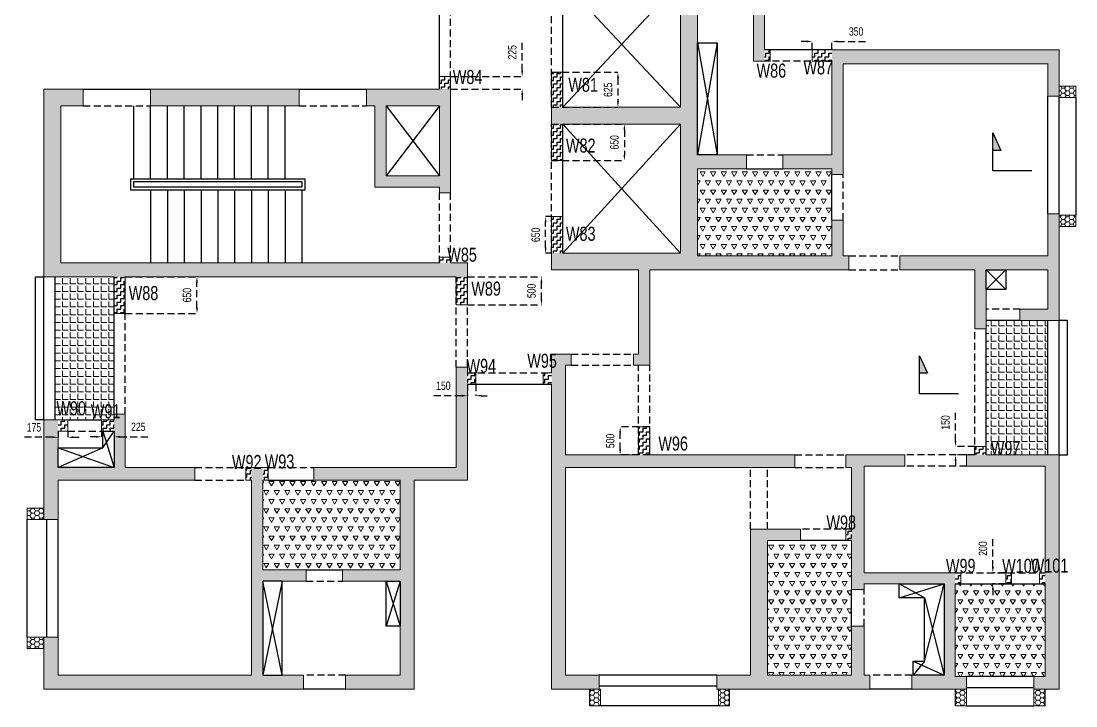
# Model space of a CAD drawing. Header units: millimetres. Extents: x 341 to 34579, y 195 to 54156.
# Drawn here: x 911 to 19719, y 2923 to 15135 of the extents above; entities that cross this region are included whole.
import ezdxf

# ---------------------------------------------------------------- set-up
doc = ezdxf.new("R2010")
doc.units = ezdxf.units.MM
doc.linetypes.add('ACAD_ISO10W100', pattern=[18, 12, -3, 0, -3])
doc.linetypes.add('HIDDEN', pattern=[0.375, 0.25, -0.125])
for name, color, linetype in [('A-STAIRCASE', 8, 'Continuous'), ('HATCH', 8, 'Continuous'), ('S-BEAM', 4, 'HIDDEN'), ('S-BEAM 1', 6, 'Continuous'), ('S-CUTOUT', 25, 'Continuous'), ('S-WALL HATCH', 251, 'Continuous'), ('SEC LINE', 1, 'Continuous')]:
    doc.layers.add(name, color=color, linetype=linetype)
for name, color, linetype, lineweight in [("S-BEAM NO'S", 2, 'Continuous', 20), ('S-HATCH', 8, 'Continuous', 20), ('S-WALL', 100, 'Continuous', 20)]:
    doc.layers.add(name, color=color, linetype=linetype, lineweight=lineweight)
doc.styles.add('SOBHA', font='swisscl.ttf')
doc.dimstyles.new('S-100-2', dxfattribs={"dimscale": 100, "dimtxt": 1.5, "dimasz": 1, "dimexe": 0, "dimexo": 0, "dimgap": 1, "dimtad": 1, "dimdec": 0, "dimzin": 0, "dimdsep": 46, "dimtxsty": 'SOBHA', "dimcen": 0.0895, "dimclrd": 8, "dimclre": 8, "dimclrt": 2, "dimadec": 0, "dimazin": 0, "dimtfac": 1, "dimtdec": 0, "dimtofl": 0, "dimtmove": 0, "dimatfit": 3, "dimfxl": 0.18, "dimtolj": 1, "dimtzin": 0, "dimlwd": -1, "dimlwe": -1, "dimarcsym": 1})
pattern_1 = [(0, (0, 0), (62.5, 62.5), [62.5, -62.5]), (90, (62.5, 0), (-62.5, 62.5), [62.5, -62.5])]
pattern_2 = [(60, (105314.17, -1923.17), (-93.75, 162.379763), [93.75, -93.75]), (120, (105314.17, -1923.17), (-187.5, 1e-07), [93.75, -93.75]), (0, (105267.3, -1841.98), (93.75, 162.379763), [93.75, -93.75])]
pattern_3 = [(0, (-597856.83, -91847.9), (75, 43.30127), [50, -100]), (120, (-597856.83, -91847.9), (-75, 43.30127), [50, -100]), (60, (-597856.83, -91847.9), (2e-14, 86.60254), [-100, 50])]

# ---------------------------------------------------------------- blocks, each defined once
blk = doc.blocks.new('WING 05 TYP WALLS')
at = {"layer": 'S-WALL HATCH', "ltscale": 7.5, "transparency": 33554687}
h = blk.add_hatch(color=251, dxfattribs=at)
h.dxf.hatch_style = 1
h.paths.add_polyline_path([(-595942, -74798), (-596732, -74798), (-596932, -74798), (-598307, -74798), (-598307, -73198), (-598307, -72998), (-598532, -72998), (-598532, -78923), (-598332, -78923), (-596232, -78923), (-596232, -81173), (-598332, -81173), (-598532, -81173), (-598532, -81473), (-598332, -81473), (-596232, -81473), (-596232, -83773), (-598332, -83773), (-598532, -83773), (-598532, -84073), (-596982, -84073), (-596982, -85573), (-597072, -85573), (-597072, -85773), (-596782, -85773), (-596782, -84073), (-593232, -84073), (-593232, -83823), (-593332, -83823), (-593332, -83183), (-593532, -83183), (-593532, -83823), (-595932, -83823), (-595932, -82273), (-595057, -82273), (-595057, -82023), (-595932, -82023), (-595932, -78923), (-594932, -78923), (-594932, -80348), (-594732, -80348), (-594732, -80148), (-594732, -78498), (-594932, -78498), (-594932, -78673), (-598307, -78673), (-598307, -75023), (-595942, -75023)])
h = blk.add_hatch(dxfattribs=at)
h.set_pattern_fill('ZIGZAG', color=251, scale=500)
h.set_pattern_definition(pattern_1)
h.paths.add_polyline_path([(-594632, -80148), (-594732, -80148), (-594732, -80348), (-594632, -80348)], flags=17)
h = blk.add_hatch(color=251, dxfattribs=at)
h.dxf.hatch_style = 1
h.paths.add_polyline_path([(-589482, -80148), (-593532, -80148), (-593532, -80348), (-593532, -80398), (-593532, -82023), (-594407, -82023), (-594407, -82273), (-593532, -82273), (-593532, -82373), (-593332, -82373), (-593332, -82273), (-593332, -82023), (-593332, -80398), (-589682, -80398), (-589682, -80973), (-589482, -80973), (-589482, -80398)])
h = blk.add_hatch(dxfattribs=at)
h.set_pattern_fill('ZIGZAG', color=251, scale=500)
h.set_pattern_definition(pattern_1)
h.paths.add_polyline_path([(-593532, -80148), (-593882, -80148), (-593882, -80348), (-593532, -80348)], flags=17)
h = blk.add_hatch(dxfattribs=at)
h.set_pattern_fill('ZIGZAG', color=251, scale=500)
h.set_pattern_definition([(0, (-600531.83, -80847.9), (62.5, 62.5), [62.5, -62.5]), (90, (-600469.33, -80847.9), (-62.5, 62.5), [62.5, -62.5])])
h.paths.add_polyline_path([(-600332, -80623), (-600532, -80623), (-600532, -80848), (-600332, -80848)])
h = blk.add_hatch(dxfattribs=at)
h.set_pattern_fill('ZIGZAG', color=251, scale=500)
h.set_pattern_definition([(0, (-598531.83, -81172.9), (62.5, 62.5), [62.5, -62.5]), (90, (-598469.33, -81172.9), (-62.5, 62.5), [62.5, -62.5])])
h.paths.add_polyline_path([(-598332, -80548), (-598532, -80548), (-598532, -81173), (-598332, -81173)])
h = blk.add_hatch(color=251, dxfattribs=at)
h.dxf.hatch_style = 1
h.paths.add_polyline_path([(-600032, -83948), (-600332, -83948), (-600532, -83948), (-607282, -83948), (-607282, -81148), (-606882, -81148), (-606882, -80848), (-607582, -80848), (-607582, -84198), (-606332, -84198), (-606132, -84198), (-600232, -84198), (-600032, -84198)])
h = blk.add_hatch(color=251, dxfattribs=at)
h.dxf.hatch_style = 1
h.paths.add_polyline_path([(-603032, -80848), (-605682, -80848), (-605682, -81148), (-603032, -81148)])
h = blk.add_hatch(color=251, dxfattribs=at)
h.dxf.hatch_style = 1
h.paths.add_polyline_path([(-600332, -80848), (-600532, -80848), (-601832, -80848), (-601832, -81148), (-601682, -81148), (-601682, -82598), (-600532, -82598), (-600532, -82698), (-600332, -82698)])
h.paths.add_polyline_path([(-600532, -81148), (-600532, -82398), (-601482, -82398), (-601482, -81148)], flags=16)
h = blk.add_hatch(dxfattribs=at)
h.set_pattern_fill('ZIGZAG', color=251, scale=500)
h.set_pattern_definition([(0, (-598531.83, -83772.9), (62.5, 62.5), [62.5, -62.5]), (90, (-598469.33, -83772.9), (-62.5, 62.5), [62.5, -62.5])])
h.paths.add_polyline_path([(-598332, -83123), (-598532, -83123), (-598532, -83773), (-598332, -83773)])
h.paths.add_polyline_path([(-598332, -81473), (-598532, -81473), (-598532, -82123), (-598332, -82123)])
h = blk.add_hatch(color=251, dxfattribs=at)
h.dxf.hatch_style = 1
h.paths.add_polyline_path([(-589482, -83823), (-589482, -83073), (-589682, -83073), (-589682, -83823), (-592322, -83823), (-592322, -84073), (-590982, -84073), (-590982, -85123), (-590782, -85123), (-590782, -84073), (-589682, -84073), (-589682, -84773), (-590182, -84773), (-590182, -84973), (-589482, -84973), (-589482, -84773), (-589482, -84773), (-589482, -84073)])
h = blk.add_hatch(dxfattribs=at)
h.set_pattern_fill('ZIGZAG', color=251, scale=500)
h.set_pattern_definition(pattern_1)
h.paths.add_polyline_path([(-600332, -83848), (-600532, -83848), (-600532, -83948), (-600332, -83948)], flags=17)
h = blk.add_hatch(dxfattribs=at)
h.set_pattern_fill('ZIGZAG', color=251, scale=500)
h.set_pattern_definition(pattern_1)
h.paths.add_polyline_path([(-606132, -84198), (-606332, -84198), (-606332, -84848), (-606132, -84848)])
h = blk.add_hatch(dxfattribs=at)
h.set_pattern_fill('ZIGZAG', color=251, scale=500)
h.set_pattern_definition(pattern_1)
h.paths.add_polyline_path([(-600032, -84198), (-600232, -84198), (-600232, -84698), (-600032, -84698)])
h = blk.add_hatch(color=251, dxfattribs=at)
h.dxf.hatch_style = 1
h.paths.add_polyline_path([(-594192, -87373), (-596782, -87373), (-596982, -87373), (-598282, -87373), (-598282, -85773), (-598182, -85773), (-598182, -85573), (-598282, -85573), (-598532, -85573), (-598532, -85908), (-598532, -86108), (-598532, -91548), (-598282, -91548), (-597682, -91548), (-597682, -91298), (-598282, -91298), (-598282, -87598), (-594192, -87598)])
h = blk.add_hatch(color=251, dxfattribs=at)
h.dxf.hatch_style = 1
h.paths.add_polyline_path([(-600032, -87598), (-600032, -86108), (-600032, -85908), (-600032, -85808), (-600232, -85808), (-600232, -87598), (-601232, -87598), (-602772, -87598), (-602772, -87823), (-601232, -87823), (-601232, -87848), (-601232, -89423), (-602257, -89423), (-602257, -89623), (-601232, -89623), (-601232, -91298), (-602207, -91298), (-602207, -91548), (-601232, -91548), (-600982, -91548), (-600982, -87823), (-600032, -87823)])
h = blk.add_hatch(dxfattribs=at)
h.set_pattern_fill('ZIGZAG', color=251, scale=500)
h.set_pattern_definition(pattern_1)
h.paths.add_polyline_path([(-599882, -85908), (-600032, -85908), (-600032, -86108), (-599882, -86108)])
h = blk.add_hatch(dxfattribs=at)
h.set_pattern_fill('ZIGZAG', color=251, scale=500)
h.set_pattern_definition(pattern_1)
h.paths.add_polyline_path([(-598532, -85908), (-598682, -85908), (-598682, -86108), (-598532, -86108)])
h = blk.add_hatch(color=251, dxfattribs=at)
h.dxf.hatch_style = 1
h.paths.add_polyline_path([(-604892, -87598), (-606132, -87598), (-606132, -86648), (-606332, -86648), (-606332, -86748), (-606332, -86948), (-606332, -87598), (-607332, -87598), (-607332, -86948), (-607332, -86748), (-607582, -86748), (-607582, -87598), (-607582, -87823), (-607582, -88523), (-607332, -88523), (-607332, -87823), (-604892, -87823)])
h = blk.add_hatch(dxfattribs=at)
h.set_pattern_fill('ZIGZAG', color=251, scale=500)
h.set_pattern_definition(pattern_1)
h.paths.add_polyline_path([(-607157, -86748), (-607332, -86748), (-607332, -86948), (-607157, -86948)], flags=17)
h = blk.add_hatch(dxfattribs=at)
h.set_pattern_fill('ZIGZAG', color=251, scale=500)
h.set_pattern_definition(pattern_1)
h.paths.add_polyline_path([(-606332, -86748), (-606557, -86748), (-606557, -86948), (-606332, -86948)], flags=17)
h = blk.add_hatch(dxfattribs=at)
h.set_pattern_fill('ZIGZAG', color=251, scale=500)
h.set_pattern_definition(pattern_1)
h.paths.add_polyline_path([(-596782, -86873), (-596982, -86873), (-596982, -87373), (-596782, -87373)], flags=17)
h = blk.add_hatch(dxfattribs=at)
h.set_pattern_fill('ZIGZAG', color=251, scale=500)
h.set_pattern_definition(pattern_1)
h.paths.add_polyline_path([(-590782, -87223), (-590982, -87223), (-590982, -87373), (-590782, -87373)])
h = blk.add_hatch(color=251, dxfattribs=at)
h.dxf.hatch_style = 1
h.paths.add_polyline_path([(-591332, -89473), (-592957, -89473), (-592957, -87573), (-592232, -87573), (-592232, -87373), (-593282, -87373), (-593282, -87598), (-593182, -87598), (-593182, -88698), (-593182, -88898), (-593182, -89773), (-592957, -89773), (-592957, -89673), (-591532, -89673), (-591532, -91298), (-592107, -91298), (-592107, -91548), (-591132, -91548), (-591132, -91323), (-591332, -91323), (-591332, -89673)])
h = blk.add_hatch(color=251, dxfattribs=at)
h.dxf.hatch_style = 1
h.paths.add_polyline_path([(-589482, -87373), (-589732, -87373), (-590782, -87373), (-590982, -87373), (-591132, -87373), (-591132, -87573), (-589732, -87573), (-589732, -89473), (-589732, -89673), (-589732, -91323), (-589932, -91323), (-589932, -91548), (-589732, -91548), (-589482, -91548)])
h = blk.add_hatch(color=251, dxfattribs=at)
h.dxf.hatch_style = 1
h.paths.add_polyline_path([(-602907, -89423), (-603682, -89423), (-603682, -87823), (-603682, -87598), (-603882, -87598), (-603882, -87823), (-603882, -91298), (-607332, -91298), (-607332, -90623), (-607582, -90623), (-607582, -91298), (-607582, -91548), (-603682, -91548), (-602957, -91548), (-602957, -91298), (-603682, -91298), (-603682, -89623), (-602907, -89623)])
h = blk.add_hatch(dxfattribs=at)
h.set_pattern_fill('ZIGZAG', color=251, scale=500)
h.set_pattern_definition(pattern_1)
h.paths.add_polyline_path([(-603882, -87598), (-603982, -87598), (-603982, -87823), (-603882, -87823)], flags=17)
h = blk.add_hatch(dxfattribs=at)
h.set_pattern_fill('ZIGZAG', color=251, scale=500)
h.set_pattern_definition(pattern_1)
h.paths.add_polyline_path([(-603582, -87598), (-603682, -87598), (-603682, -87823), (-603582, -87823)], flags=17)
h = blk.add_hatch(color=251, dxfattribs=at)
h.dxf.hatch_style = 1
h.paths.add_polyline_path([(-592857, -91298), (-592957, -91298), (-592957, -90423), (-593182, -90423), (-593182, -91298), (-594682, -91298), (-594682, -88898), (-594092, -88898), (-594092, -88698), (-594682, -88698), (-594982, -88698), (-594982, -91298), (-595582, -91298), (-595582, -91548), (-594982, -91548), (-594682, -91548), (-593182, -91548), (-592957, -91548), (-592857, -91548)])
h = blk.add_hatch(dxfattribs=at)
h.set_pattern_fill('ZIGZAG', color=251, scale=500)
h.set_pattern_definition([(0, (-593281.83, -88897.9), (62.5, 62.5), [62.5, -62.5]), (90, (-593219.33, -88897.9), (-62.5, 62.5), [62.5, -62.5])])
h.paths.add_polyline_path([(-593182, -88698), (-593282, -88698), (-593282, -88898), (-593182, -88898)])
h = blk.add_hatch(dxfattribs=at)
h.set_pattern_fill('ZIGZAG', color=251, scale=500)
h.set_pattern_definition(pattern_1)
h.paths.add_polyline_path([(-591232, -89473), (-591332, -89473), (-591332, -89673), (-591232, -89673)], flags=17)
h = blk.add_hatch(dxfattribs=at)
h.set_pattern_fill('ZIGZAG', color=251, scale=500)
h.set_pattern_definition(pattern_1)
h.paths.add_polyline_path([(-590332, -89473), (-590432, -89473), (-590432, -89673), (-590332, -89673)], flags=17)
h = blk.add_hatch(dxfattribs=at)
h.set_pattern_fill('ZIGZAG', color=251, scale=500)
h.set_pattern_definition(pattern_1)
h.paths.add_polyline_path([(-589732, -89473), (-589832, -89473), (-589832, -89673), (-589732, -89673)], flags=17)
at = {"layer": 'S-WALL'}
for p, q in [((-600332, -80623), (-600532, -80623)), ((-600532, -80623), (-600532, -80848)), ((-600332, -82698), (-600332, -80623)), ((-606882, -80848), (-607582, -80848)), ((-607582, -80848), (-607582, -84198)), ((-606882, -81148), (-606882, -80848)), ((-600532, -80848), (-601832, -80848)), ((-601832, -80848), (-601832, -81148)), ((-607282, -83948), (-607282, -81148)), ((-607282, -81148), (-606882, -81148)), ((-601832, -81148), (-601682, -81148)), ((-601682, -81148), (-601682, -82598)), ((-601482, -81148), (-600532, -81148)), ((-601482, -82398), (-601482, -81148)), ((-600532, -81148), (-600532, -82398)), ((-600532, -82398), (-601482, -82398)), ((-601682, -82598), (-600532, -82598)), ((-600532, -82598), (-600532, -82698)), ((-600532, -82698), (-600332, -82698)), ((-600332, -83848), (-600532, -83848)), ((-600532, -83848), (-600532, -83948)), ((-600332, -83948), (-600332, -83848)), ((-607282, -83948), (-600532, -83948)), ((-600332, -83948), (-600032, -83948)), ((-600032, -83948), (-600032, -84698)), ((-606332, -84198), (-607582, -84198)), ((-606332, -84848), (-606332, -84198)), ((-600232, -84198), (-606132, -84198)), ((-606132, -84198), (-606132, -84848)), ((-600232, -84698), (-600232, -84198)), ((-600032, -84698), (-600232, -84698)), ((-606132, -84848), (-606332, -84848))]:
    blk.add_line(p, q, dxfattribs=at)
at = {"layer": 'S-WALL', "color": 3}
for points in [[(-594732, -78498), (-594732, -80148), (-594632, -80148), (-594632, -80348), (-594932, -80348), (-594932, -78923)], [(-595932, -78923), (-595932, -82023), (-595057, -82023), (-595057, -82273), (-595932, -82273), (-595932, -83823), (-593532, -83823), (-593532, -83183), (-593332, -83183), (-593332, -83823), (-593232, -83823), (-593232, -84073), (-596782, -84073), (-596782, -85773), (-597072, -85773), (-597072, -85573), (-596982, -85573), (-596982, -84073), (-598532, -84073), (-598532, -83123), (-598332, -83123), (-598332, -83773), (-596232, -83773), (-596232, -81473), (-598332, -81473), (-598332, -82123), (-598532, -82123), (-598532, -80548), (-598332, -80548), (-598332, -81173), (-596232, -81173), (-596232, -78923)]]:
    blk.add_lwpolyline(points, dxfattribs=at)
for points in [[(-589482, -80148), (-589482, -80398), (-589482, -80973), (-589682, -80973), (-589682, -80398), (-593332, -80398), (-593332, -82023), (-593332, -82273), (-593332, -82373), (-593532, -82373), (-593532, -82273), (-594407, -82273), (-594407, -82023), (-593532, -82023), (-593532, -80398), (-593532, -80348), (-593882, -80348), (-593882, -80148), (-593532, -80148)], [(-589682, -83073), (-589482, -83073), (-589482, -83823), (-589482, -84073), (-589482, -84773), (-589482, -84773), (-589482, -84973), (-590182, -84973), (-590182, -84773), (-589682, -84773), (-589682, -84073), (-590782, -84073), (-590782, -85123), (-590982, -85123), (-590982, -84073), (-592322, -84073), (-592322, -83823), (-589682, -83823)], [(-598532, -86108), (-598532, -91548), (-598282, -91548), (-597682, -91548), (-597682, -91298), (-598282, -91298), (-598282, -87598), (-594192, -87598), (-594192, -87373), (-596782, -87373), (-596782, -86873), (-596982, -86873), (-596982, -87373), (-598282, -87373), (-598282, -85773), (-598182, -85773), (-598182, -85573), (-598282, -85573), (-598532, -85573), (-598532, -85908), (-598682, -85908), (-598682, -86108)], [(-600032, -85908), (-599882, -85908), (-599882, -86108), (-600032, -86108), (-600032, -87598), (-600032, -87823), (-600982, -87823), (-600982, -91548), (-601232, -91548), (-602207, -91548), (-602207, -91298), (-601232, -91298), (-601232, -89623), (-602257, -89623), (-602257, -89423), (-601232, -89423), (-601232, -87848), (-601232, -87823), (-602772, -87823), (-602772, -87598), (-601232, -87598), (-600232, -87598), (-600232, -85808), (-600032, -85808)], [(-590782, -87223), (-590782, -87373), (-589732, -87373), (-589482, -87373), (-589482, -91548), (-589732, -91548), (-589932, -91548), (-589932, -91323), (-589732, -91323), (-589732, -89673), (-589832, -89673), (-589832, -89473), (-589732, -89473), (-589732, -87573), (-591132, -87573), (-591132, -87373), (-590982, -87373), (-590982, -87223)], [(-592232, -87373), (-592232, -87573), (-592957, -87573), (-592957, -89473), (-591232, -89473), (-591232, -89673), (-591332, -89673), (-591332, -91323), (-591132, -91323), (-591132, -91548), (-592107, -91548), (-592107, -91298), (-591532, -91298), (-591532, -89673), (-592957, -89673), (-592957, -89773), (-593182, -89773), (-593182, -88898), (-593282, -88898), (-593282, -88698), (-593182, -88698), (-593182, -87598), (-593282, -87598), (-593282, -87373)], [(-594092, -88698), (-594092, -88898), (-594682, -88898), (-594682, -91298), (-593182, -91298), (-593182, -90423), (-592957, -90423), (-592957, -91298), (-592857, -91298), (-592857, -91548), (-592957, -91548), (-593182, -91548), (-594682, -91548), (-594982, -91548), (-595582, -91548), (-595582, -91298), (-594982, -91298), (-594982, -88698), (-594682, -88698)], [(-590332, -89473), (-590332, -89673), (-590432, -89673), (-590432, -89473)]]:
    blk.add_lwpolyline(points, close=True, dxfattribs=at)
at = {"layer": 'S-WALL'}
for points in [[(-603032, -80848), (-605682, -80848), (-605682, -81148), (-603032, -81148)], [(-604892, -87823), (-607332, -87823), (-607332, -88523), (-607582, -88523), (-607582, -87823), (-607582, -87598), (-607582, -86748), (-607157, -86748), (-607157, -86948), (-607332, -86948), (-607332, -87598), (-606332, -87598), (-606332, -86948), (-606557, -86948), (-606557, -86748), (-606332, -86748), (-606332, -86648), (-606132, -86648), (-606132, -87598), (-604892, -87598)], [(-602907, -89423), (-602907, -89623), (-603682, -89623), (-603682, -91298), (-602957, -91298), (-602957, -91548), (-603682, -91548), (-607582, -91548), (-607582, -91298), (-607582, -90623), (-607332, -90623), (-607332, -91298), (-603882, -91298), (-603882, -87823), (-603982, -87823), (-603982, -87598), (-603682, -87598), (-603582, -87598), (-603582, -87823), (-603682, -87823), (-603682, -87823), (-603682, -89423)]]:
    blk.add_lwpolyline(points, close=True, dxfattribs=at)
blk = doc.blocks.new('rer')
at = {"layer": 'S-HATCH', "linetype": 'Continuous', "ltscale": 500, "transparency": 33554687}
h = blk.add_hatch(dxfattribs=at)
h.set_pattern_fill('HONEY', color=25, scale=400)
h.set_pattern_definition(pattern_3)
h.paths.add_polyline_path([(-589182, -83098), (-589482, -83098), (-589482, -83298), (-589182, -83298)])
h.paths.add_polyline_path([(-589182, -80798), (-589482, -80798), (-589482, -80973), (-589482, -80998), (-589182, -80998)])
at = {"layer": 'S-HATCH', "ltscale": 7.5}
h = blk.add_hatch(dxfattribs=at)
h.set_pattern_fill('TRIANG', color=8, scale=500)
h.set_pattern_definition(pattern_2)
h.paths.add_polyline_path([(-595932, -83823), (-593532, -83823), (-593532, -82273), (-595932, -82273)])
h = blk.add_hatch(dxfattribs=at)
h.set_pattern_fill('ANGLE', color=8, scale=500)
h.set_pattern_definition([(0, (0, 0), (0, 137.5), [100, -37.5]), (90, (0, 0), (-137.5, 8e-15), [100, -37.5])])
h.paths.add_polyline_path([(-607382, -84198), (-606332, -84198), (-606332, -86748), (-607382, -86748)])
h = blk.add_hatch(dxfattribs=at)
h.set_pattern_fill('ANGLE', color=8, scale=500)
h.set_pattern_definition([(0, (-590781.83, -87372.9), (0, 137.5), [100, -37.5]), (90, (-590781.83, -87372.9), (-137.5, 8e-15), [100, -37.5])])
h.paths.add_polyline_path([(-590782, -84973), (-589682, -84973), (-589682, -87373), (-590782, -87373)])
h = blk.add_hatch(dxfattribs=at)
h.set_pattern_fill('TRIANG', color=8, scale=500)
h.set_pattern_definition(pattern_2)
h.paths.add_polyline_path([(-603682, -89423), (-601232, -89423), (-601232, -87823), (-603682, -87823)])
at = {"layer": 'S-HATCH', "linetype": 'Continuous', "ltscale": 500, "transparency": 33554687}
h = blk.add_hatch(dxfattribs=at)
h.set_pattern_fill('HONEY', color=25, scale=400)
h.set_pattern_definition(pattern_3)
h.paths.add_polyline_path([(-607582, -90623), (-607882, -90623), (-607882, -90823), (-607582, -90823)])
h.paths.add_polyline_path([(-607582, -88323), (-607882, -88323), (-607882, -88523), (-607582, -88523)])
at = {"layer": 'S-HATCH', "ltscale": 7.5}
h = blk.add_hatch(dxfattribs=at)
h.set_pattern_fill('TRIANG', color=8, scale=500)
h.set_pattern_definition(pattern_2)
h.paths.add_polyline_path([(-594682, -88898), (-593182, -88898), (-593182, -91298), (-594682, -91298)])
h = blk.add_hatch(dxfattribs=at)
h.set_pattern_fill('TRIANG', color=8, scale=500)
h.set_pattern_definition(pattern_2)
h.paths.add_polyline_path([(-591332, -91323), (-589732, -91323), (-589732, -89673), (-591332, -89673)])
at = {"layer": 'S-HATCH', "linetype": 'Continuous', "ltscale": 500, "transparency": 33554687}
h = blk.add_hatch(dxfattribs=at)
h.set_pattern_fill('HONEY', color=25, scale=400)
h.set_pattern_definition(pattern_3)
h.paths.add_polyline_path([(-595357, -91548), (-595557, -91548), (-595557, -91848), (-595357, -91848)])
h.paths.add_polyline_path([(-597657, -91548), (-597857, -91548), (-597857, -91848), (-597657, -91848)])
h = blk.add_hatch(dxfattribs=at)
h.set_pattern_fill('HONEY', color=25, scale=400)
h.set_pattern_definition(pattern_3)
h.paths.add_polyline_path([(-589732, -91548), (-589932, -91548), (-589932, -91548), (-589932, -91848), (-589732, -91848)])
h.paths.add_polyline_path([(-591132, -91548), (-591332, -91548), (-591332, -91848), (-591132, -91848)])
at = {"layer": 'A-STAIRCASE', "color": 252, "ltscale": 200}
for p, q in [((-605982, -82448), (-605982, -81148)), ((-605682, -82448), (-605682, -81148)), ((-605382, -82448), (-605382, -81148)), ((-605082, -82448), (-605082, -81148)), ((-604782, -82448), (-604782, -81148)), ((-604482, -82448), (-604482, -81148)), ((-604182, -82448), (-604182, -81148)), ((-603882, -82448), (-603882, -81148)), ((-603582, -82448), (-603582, -81148)), ((-603282, -82448), (-603282, -81148)), ((-605682, -82648), (-605682, -83948)), ((-605382, -82648), (-605382, -83948)), ((-605082, -82648), (-605082, -83948)), ((-604782, -82648), (-604782, -83948)), ((-604482, -82648), (-604482, -83948)), ((-604182, -82648), (-604182, -83948)), ((-603882, -82648), (-603882, -83948)), ((-603582, -82648), (-603582, -83948)), ((-603282, -82648), (-603282, -83948)), ((-602982, -82648), (-602982, -83948))]:
    blk.add_line(p, q, dxfattribs=at)
at = {"layer": 'A-STAIRCASE', "color": 252, "ltscale": 200, "elevation": 0}
for points in [[(-606032, -82648), (-606032, -82448), (-602932, -82448), (-602932, -82648)], [(-605982, -82598), (-605982, -82498), (-602982, -82498), (-602982, -82598)]]:
    blk.add_lwpolyline(points, close=True, dxfattribs=at)
at = {"layer": 'S-BEAM', "ltscale": 500}
for p, q in [((-598532, -81173), (-598532, -78923)), ((-600332, -80848), (-600332, -79423)), ((-593532, -80348), (-594732, -80348)), ((-606882, -81148), (-605682, -81148)), ((-603032, -81148), (-601832, -81148)), ((-598532, -83773), (-598532, -81473)), ((-595057, -82023), (-594407, -82023)), ((-593332, -83183), (-593332, -82373)), ((-600532, -83948), (-600532, -82698)), ((-600332, -83948), (-600332, -82698)), ((-593232, -83823), (-592322, -83823)), ((-606132, -86648), (-606132, -84198)), ((-600232, -85808), (-600232, -84198)), ((-600032, -85808), (-600032, -84198)), ((-593232, -84073), (-592322, -84073)), ((-590176, -84773), (-590782, -84773)), ((-590982, -87373), (-590982, -85123)), ((-598182, -85573), (-597072, -85573)), ((-600032, -85908), (-598532, -85908)), ((-598182, -85773), (-597072, -85773)), ((-596982, -87373), (-596982, -85773)), ((-596782, -87373), (-596782, -85773)), ((-607157, -86948), (-606557, -86948)), ((-594192, -87373), (-593282, -87373)), ((-591132, -87373), (-592232, -87373)), ((-604892, -87598), (-603982, -87598)), ((-603582, -87598), (-602772, -87598)), ((-594982, -88698), (-594982, -87598)), ((-594682, -88698), (-594682, -87598)), ((-594192, -87598), (-593282, -87598)), ((-591132, -87573), (-592232, -87573)), ((-604892, -87823), (-603982, -87823)), ((-593182, -88698), (-594092, -88698)), ((-591332, -89473), (-589732, -89473)), ((-602907, -89623), (-602257, -89623)), ((-592957, -90423), (-592957, -89773)), ((-602207, -91298), (-602957, -91298)), ((-592107, -91298), (-592857, -91298))]:
    blk.add_line(p, q, dxfattribs=at)
at = {"layer": 'S-BEAM 1', "color": 1}
for p, q in [((-598332, -81173), (-598332, -78923)), ((-600532, -80848), (-600532, -79423)), ((-593532, -80148), (-594732, -80148)), ((-606882, -80848), (-605682, -80848)), ((-603032, -80848), (-601832, -80848)), ((-589682, -83073), (-589682, -80973)), ((-589482, -83073), (-589482, -80973)), ((-589182, -80998), (-589182, -83098)), ((-598332, -83773), (-598332, -81473)), ((-595057, -82273), (-594407, -82273)), ((-593532, -83183), (-593532, -82373)), ((-607582, -86748), (-607582, -84198)), ((-607382, -86748), (-607382, -84198)), ((-606332, -86648), (-606332, -84198)), ((-590176, -84973), (-590782, -84973)), ((-589682, -87373), (-589682, -84973)), ((-589482, -87373), (-589482, -84973)), ((-590782, -87373), (-590782, -85123)), ((-600032, -86108), (-598532, -86108)), ((-607157, -86748), (-606557, -86748)), ((-603582, -87823), (-602772, -87823)), ((-607882, -90623), (-607882, -88523)), ((-607532, -90623), (-607532, -88523)), ((-607332, -90623), (-607332, -88523)), ((-593182, -88898), (-594092, -88898)), ((-602907, -89423), (-602257, -89423)), ((-591332, -89673), (-589732, -89673)), ((-593182, -90423), (-593182, -89773)), ((-595582, -91298), (-597682, -91298)), ((-589932, -91323), (-591132, -91323)), ((-602207, -91548), (-602957, -91548)), ((-595582, -91498), (-597682, -91498)), ((-592107, -91548), (-592857, -91548)), ((-589932, -91523), (-591132, -91523)), ((-595557, -91848), (-597657, -91848)), ((-591132, -91848), (-589932, -91848))]:
    blk.add_line(p, q, dxfattribs=at)
for points in [[(-595927, -82023), (-595927, -80023), (-595577, -80023), (-595577, -82023)], [(-590782, -84423), (-590782, -84073), (-590432, -84073), (-590432, -84423)], [(-607332, -87598), (-607332, -87248), (-606532, -87248), (-606532, -86948), (-606332, -86948), (-606332, -87598)], [(-603682, -89623), (-603682, -91298), (-603332, -91298), (-603332, -91098), (-603332, -91098), (-603332, -89623)], [(-601232, -89623), (-601232, -90423), (-601482, -90423), (-601482, -89623)], [(-592332, -89673), (-591532, -89673), (-591532, -91298), (-592082, -91298), (-592082, -91048), (-591882, -91048), (-591882, -89923), (-592332, -89923)]]:
    blk.add_lwpolyline(points, close=True, dxfattribs=at)
for points in [[(-607582, -86748), (-607732, -86748), (-607732, -84198), (-607582, -84198)], [(-589482, -87373), (-589332, -87373), (-589332, -84973), (-589482, -84973)]]:
    blk.add_lwpolyline(points, dxfattribs=at)
at = {"layer": 'S-CUTOUT', "color": 35}
for p, q in [((-598332, -81173), (-596232, -78923)), ((-598332, -78923), (-596232, -81173)), ((-595577, -80023), (-595927, -82023)), ((-595927, -80023), (-595577, -82023)), ((-600532, -81148), (-601482, -82398)), ((-601482, -81148), (-600532, -82398)), ((-598332, -83773), (-596232, -81473)), ((-598332, -81473), (-596232, -83773)), ((-590432, -84073), (-590782, -84423)), ((-590782, -84073), (-590432, -84423)), ((-606532, -87248), (-606332, -86948)), ((-606532, -86948), (-606332, -87598)), ((-606532, -87248), (-607332, -87598)), ((-607332, -87248), (-606332, -87598)), ((-603332, -89623), (-603682, -91298)), ((-603332, -91298), (-603682, -89623)), ((-601232, -89623), (-601482, -90423)), ((-601482, -89623), (-601232, -90423)), ((-591882, -89923), (-592332, -89673)), ((-592332, -89923), (-591532, -89673)), ((-591882, -91048), (-591532, -89673)), ((-591882, -89923), (-591532, -91298))]:
    blk.add_line(p, q, dxfattribs=at)
for points in [[(-592082, -91048), (-591532, -91298)], [(-591882, -91048), (-592082, -91298)]]:
    blk.add_lwpolyline(points, dxfattribs=at)
at = {"layer": 'S-WALL'}
for points in [[(-589482, -80998), (-589182, -80998), (-589182, -80798), (-589482, -80798)], [(-589482, -83298), (-589182, -83298), (-589182, -83098), (-589482, -83098)], [(-607582, -88323), (-607882, -88323), (-607882, -88523), (-607582, -88523)], [(-607582, -90623), (-607882, -90623), (-607882, -90823), (-607582, -90823)], [(-597857, -91548), (-597857, -91848), (-597657, -91848), (-597657, -91548)], [(-595557, -91548), (-595557, -91848), (-595357, -91848), (-595357, -91548)], [(-591132, -91548), (-591132, -91848), (-591332, -91848), (-591332, -91548)], [(-589732, -91548), (-589732, -91848), (-589932, -91848), (-589932, -91548)]]:
    blk.add_lwpolyline(points, close=True, dxfattribs=at)
blk = doc.blocks.new('SEC')
at = {"layer": 'HATCH'}
h = blk.add_hatch(color=9, dxfattribs=at)
h.dxf.hatch_style = 1
h.paths.add_polyline_path([(543392, -306591), (543392, -306679), (543582, -306679)])
at = {"layer": 'SEC LINE', "color": 6, "linetype": 'ACAD_ISO10W100', "ltscale": 1000}
for p, q in [((543168, -306255), (543168, -306679)), ((543582, -306679), (543392, -306591)), ((543392, -306591), (543392, -306679)), ((543168, -306679), (543582, -306679))]:
    blk.add_line(p, q, dxfattribs=at)
blk = doc.blocks.new('*D124')
at = {"layer": 'Defpoints', "color": 0, "linetype": 'Continuous', "ltscale": 500, "transparency": 16777216}
for p in [(10369, 14223), (10369, 13598), (11553, 13598)]:
    blk.add_point(p, dxfattribs=at)
at = {"layer": 'S-BEAM', "color": 8, "ltscale": 500, "transparency": 16777216}
for p, q in [((10369, 14223), (11553, 14223)), ((11553, 14123), (11553, 13698)), ((10369, 13598), (11553, 13598))]:
    blk.add_line(p, q, dxfattribs=at)
at = {"layer": 'S-BEAM', "color": 8, "linetype": 'Continuous', "ltscale": 500, "transparency": 16777216}
for points in [[(11537, 14123), (11570, 14123), (11553, 14223)], [(11537, 13698), (11570, 13698), (11553, 13598)]]:
    blk.add_solid(points, dxfattribs=at)
at = {"layer": 'S-BEAM', "color": 2, "linetype": 'Continuous', "ltscale": 500, "transparency": 16777216, "insert": (11377, 13911), "char_height": 150, "attachment_point": 5, "rotation": 90, "style": 'SOBHA'}
blk.add_mtext('\\A1;625', dxfattribs=at)
blk = doc.blocks.new('*D125')
at = {"layer": 'Defpoints', "color": 0, "linetype": 'Continuous', "ltscale": 500, "transparency": 16777216}
for p in [(10369, 13298), (10369, 12648), (11667, 12648)]:
    blk.add_point(p, dxfattribs=at)
at = {"layer": 'S-BEAM', "color": 8, "ltscale": 500, "transparency": 16777216}
for p, q in [((10369, 13298), (11667, 13298)), ((11667, 13198), (11667, 12748)), ((10369, 12648), (11667, 12648))]:
    blk.add_line(p, q, dxfattribs=at)
at = {"layer": 'S-BEAM', "color": 8, "linetype": 'Continuous', "ltscale": 500, "transparency": 16777216}
for points in [[(11651, 13198), (11684, 13198), (11667, 13298)], [(11651, 12748), (11684, 12748), (11667, 12648)]]:
    blk.add_solid(points, dxfattribs=at)
at = {"layer": 'S-BEAM', "color": 2, "linetype": 'Continuous', "ltscale": 500, "transparency": 16777216, "insert": (11491, 12973), "char_height": 150, "attachment_point": 5, "rotation": 90, "style": 'SOBHA'}
blk.add_mtext('\\A1;650', dxfattribs=at)
blk = doc.blocks.new('*D126')
at = {"layer": 'Defpoints', "color": 0, "linetype": 'Continuous', "ltscale": 500, "transparency": 16777216}
for p in [(8569, 14148), (9845, 14148), (8569, 13923)]:
    blk.add_point(p, dxfattribs=at)
at = {"layer": 'S-BEAM', "color": 8, "ltscale": 500, "transparency": 16777216}
for p, q in [((9845, 14248), (9845, 14810)), ((8569, 14148), (9845, 14148)), ((8569, 13923), (9845, 13923)), ((9845, 13823), (9845, 13723))]:
    blk.add_line(p, q, dxfattribs=at)
at = {"layer": 'S-BEAM', "color": 8, "linetype": 'Continuous', "ltscale": 500, "transparency": 16777216}
for points in [[(9829, 14248), (9862, 14248), (9845, 14148)], [(9829, 13823), (9862, 13823), (9845, 13923)]]:
    blk.add_solid(points, dxfattribs=at)
at = {"layer": 'S-BEAM', "color": 2, "linetype": 'Continuous', "ltscale": 500, "transparency": 16777216, "insert": (9669, 14579), "char_height": 150, "attachment_point": 5, "rotation": 90, "style": 'SOBHA'}
blk.add_mtext('\\A1;225', dxfattribs=at)
blk = doc.blocks.new('*D127')
at = {"layer": 'Defpoints', "color": 0, "linetype": 'Continuous', "ltscale": 500, "transparency": 16777216}
for p in [(10264, 11648), (10369, 11648), (10369, 10998)]:
    blk.add_point(p, dxfattribs=at)
at = {"layer": 'S-BEAM', "color": 8, "ltscale": 500, "transparency": 16777216}
for p, q in [((10369, 11648), (10264, 11648)), ((10264, 11098), (10264, 11548)), ((10369, 10998), (10264, 10998))]:
    blk.add_line(p, q, dxfattribs=at)
at = {"layer": 'S-BEAM', "color": 8, "linetype": 'Continuous', "ltscale": 500, "transparency": 16777216}
for points in [[(10247, 11548), (10280, 11548), (10264, 11648)], [(10247, 11098), (10280, 11098), (10264, 10998)]]:
    blk.add_solid(points, dxfattribs=at)
at = {"layer": 'S-BEAM', "color": 2, "linetype": 'Continuous', "ltscale": 500, "transparency": 16777216, "insert": (10087, 11323), "char_height": 150, "attachment_point": 5, "rotation": 90, "style": 'SOBHA'}
blk.add_mtext('\\A1;650', dxfattribs=at)
blk = doc.blocks.new('*D128')
at = {"layer": 'Defpoints', "color": 0, "linetype": 'Continuous', "ltscale": 500, "transparency": 16777216}
for p in [(8869, 10573), (10188, 10573), (8869, 10073)]:
    blk.add_point(p, dxfattribs=at)
at = {"layer": 'S-BEAM', "color": 8, "ltscale": 500, "transparency": 16777216}
for p, q in [((8869, 10573), (10188, 10573)), ((10188, 10173), (10188, 10473)), ((8869, 10073), (10188, 10073))]:
    blk.add_line(p, q, dxfattribs=at)
at = {"layer": 'S-BEAM', "color": 8, "linetype": 'Continuous', "ltscale": 500, "transparency": 16777216}
for points in [[(10172, 10473), (10205, 10473), (10188, 10573)], [(10172, 10173), (10205, 10173), (10188, 10073)]]:
    blk.add_solid(points, dxfattribs=at)
at = {"layer": 'S-BEAM', "color": 2, "linetype": 'Continuous', "ltscale": 500, "transparency": 16777216, "insert": (10012, 10323), "char_height": 150, "attachment_point": 5, "rotation": 90, "style": 'SOBHA'}
blk.add_mtext('\\A1;500', dxfattribs=at)
blk = doc.blocks.new('*D129')
at = {"layer": 'Defpoints', "color": 0, "linetype": 'Continuous', "ltscale": 500, "transparency": 16777216}
for p in [(15369, 14772), (15019, 14623), (15369, 14623)]:
    blk.add_point(p, dxfattribs=at)
at = {"layer": 'S-BEAM', "color": 8, "ltscale": 500, "transparency": 16777216}
for p, q in [((14919, 14772), (14819, 14772)), ((15019, 14623), (15019, 14772)), ((15369, 14623), (15369, 14772)), ((15469, 14772), (16031, 14772))]:
    blk.add_line(p, q, dxfattribs=at)
at = {"layer": 'S-BEAM', "color": 8, "linetype": 'Continuous', "ltscale": 500, "transparency": 16777216}
for points in [[(14919, 14789), (14919, 14756), (15019, 14772)], [(15469, 14789), (15469, 14756), (15369, 14772)]]:
    blk.add_solid(points, dxfattribs=at)
at = {"layer": 'S-BEAM', "color": 2, "linetype": 'Continuous', "ltscale": 500, "transparency": 16777216, "insert": (15800, 14949), "char_height": 150, "attachment_point": 5, "style": 'SOBHA'}
blk.add_mtext('\\A1;350', dxfattribs=at)
blk = doc.blocks.new('*D130')
at = {"layer": 'Defpoints', "color": 0, "linetype": 'Continuous', "ltscale": 500, "transparency": 16777216}
for p in [(2769, 10573), (4047, 10573), (2769, 9923)]:
    blk.add_point(p, dxfattribs=at)
at = {"layer": 'S-BEAM', "color": 8, "ltscale": 500, "transparency": 16777216}
for p, q in [((2769, 10573), (4047, 10573)), ((4047, 10023), (4047, 10473)), ((2769, 9923), (4047, 9923))]:
    blk.add_line(p, q, dxfattribs=at)
at = {"layer": 'S-BEAM', "color": 8, "linetype": 'Continuous', "ltscale": 500, "transparency": 16777216}
for points in [[(4030, 10473), (4063, 10473), (4047, 10573)], [(4030, 10023), (4063, 10023), (4047, 9923)]]:
    blk.add_solid(points, dxfattribs=at)
at = {"layer": 'S-BEAM', "color": 2, "linetype": 'Continuous', "ltscale": 500, "transparency": 16777216, "insert": (3870, 10248), "char_height": 150, "attachment_point": 5, "rotation": 90, "style": 'SOBHA'}
blk.add_mtext('\\A1;650', dxfattribs=at)
blk = doc.blocks.new('*D131')
at = {"layer": 'Defpoints', "color": 0, "linetype": 'Continuous', "ltscale": 500, "transparency": 16777216}
for p in [(1569, 7823), (1569, 7714), (1744, 7823)]:
    blk.add_point(p, dxfattribs=at)
at = {"layer": 'S-BEAM', "color": 8, "ltscale": 500, "transparency": 16777216}
for p, q in [((1469, 7714), (911, 7714)), ((1569, 7823), (1569, 7714)), ((1744, 7823), (1744, 7714)), ((1844, 7714), (1944, 7714))]:
    blk.add_line(p, q, dxfattribs=at)
at = {"layer": 'S-BEAM', "color": 8, "linetype": 'Continuous', "ltscale": 500, "transparency": 16777216}
for points in [[(1469, 7731), (1469, 7697), (1569, 7714)], [(1844, 7731), (1844, 7697), (1744, 7714)]]:
    blk.add_solid(points, dxfattribs=at)
at = {"layer": 'S-BEAM', "color": 2, "linetype": 'Continuous', "ltscale": 500, "transparency": 16777216, "insert": (1140, 7890), "char_height": 150, "attachment_point": 5, "style": 'SOBHA'}
blk.add_mtext('\\A1;175', dxfattribs=at)
blk = doc.blocks.new('*D132')
at = {"layer": 'Defpoints', "color": 0, "linetype": 'Continuous', "ltscale": 500, "transparency": 16777216}
for p in [(2344, 7823), (2569, 7823), (2569, 7722)]:
    blk.add_point(p, dxfattribs=at)
at = {"layer": 'S-BEAM', "color": 8, "ltscale": 500, "transparency": 16777216}
for p, q in [((2244, 7722), (2144, 7722)), ((2344, 7823), (2344, 7722)), ((2569, 7823), (2569, 7722)), ((2669, 7722), (3230, 7722))]:
    blk.add_line(p, q, dxfattribs=at)
at = {"layer": 'S-BEAM', "color": 8, "linetype": 'Continuous', "ltscale": 500, "transparency": 16777216}
for points in [[(2244, 7739), (2244, 7705), (2344, 7722)], [(2669, 7739), (2669, 7705), (2569, 7722)]]:
    blk.add_solid(points, dxfattribs=at)
at = {"layer": 'S-BEAM', "color": 2, "linetype": 'Continuous', "ltscale": 500, "transparency": 16777216, "insert": (3000, 7899), "char_height": 150, "attachment_point": 5, "style": 'SOBHA'}
blk.add_mtext('\\A1;225', dxfattribs=at)
blk = doc.blocks.new('*D133')
at = {"layer": 'Defpoints', "color": 0, "linetype": 'Continuous', "ltscale": 500, "transparency": 16777216}
for p in [(8869, 8663), (9019, 8663), (8869, 8455)]:
    blk.add_point(p, dxfattribs=at)
at = {"layer": 'S-BEAM', "color": 8, "ltscale": 500, "transparency": 16777216}
for p, q in [((8869, 8663), (8869, 8455)), ((9019, 8663), (9019, 8455)), ((8769, 8455), (8210, 8455)), ((9119, 8455), (9219, 8455))]:
    blk.add_line(p, q, dxfattribs=at)
at = {"layer": 'S-BEAM', "color": 8, "linetype": 'Continuous', "ltscale": 500, "transparency": 16777216}
for points in [[(8769, 8472), (8769, 8438), (8869, 8455)], [(9119, 8472), (9119, 8438), (9019, 8455)]]:
    blk.add_solid(points, dxfattribs=at)
at = {"layer": 'S-BEAM', "color": 2, "linetype": 'Continuous', "ltscale": 500, "transparency": 16777216, "insert": (8440, 8632), "char_height": 150, "attachment_point": 5, "style": 'SOBHA'}
blk.add_mtext('\\A1;150', dxfattribs=at)
blk = doc.blocks.new('*D134')
at = {"layer": 'Defpoints', "color": 0, "linetype": 'Continuous', "ltscale": 500, "transparency": 16777216}
for p in [(11593, 7898), (12119, 7898), (12119, 7398)]:
    blk.add_point(p, dxfattribs=at)
at = {"layer": 'S-BEAM', "color": 8, "ltscale": 500, "transparency": 16777216}
for p, q in [((12119, 7898), (11593, 7898)), ((11593, 7498), (11593, 7798)), ((12119, 7398), (11593, 7398))]:
    blk.add_line(p, q, dxfattribs=at)
at = {"layer": 'S-BEAM', "color": 8, "linetype": 'Continuous', "ltscale": 500, "transparency": 16777216}
for points in [[(11576, 7798), (11609, 7798), (11593, 7898)], [(11576, 7498), (11609, 7498), (11593, 7398)]]:
    blk.add_solid(points, dxfattribs=at)
at = {"layer": 'S-BEAM', "color": 2, "linetype": 'Continuous', "ltscale": 500, "transparency": 16777216, "insert": (11416, 7648), "char_height": 150, "attachment_point": 5, "rotation": 90, "style": 'SOBHA'}
blk.add_mtext('\\A1;500', dxfattribs=at)
blk = doc.blocks.new('*D135')
at = {"layer": 'Defpoints', "color": 0, "linetype": 'Continuous', "ltscale": 500, "transparency": 16777216}
for p in [(17572, 7548), (17919, 7548), (17919, 7398)]:
    blk.add_point(p, dxfattribs=at)
at = {"layer": 'S-BEAM', "color": 8, "ltscale": 500, "transparency": 16777216}
for p, q in [((17572, 7648), (17572, 8207)), ((17919, 7548), (17572, 7548)), ((17919, 7398), (17572, 7398)), ((17572, 7298), (17572, 7198))]:
    blk.add_line(p, q, dxfattribs=at)
at = {"layer": 'S-BEAM', "color": 8, "linetype": 'Continuous', "ltscale": 500, "transparency": 16777216}
for points in [[(17555, 7648), (17588, 7648), (17572, 7548)], [(17555, 7298), (17588, 7298), (17572, 7398)]]:
    blk.add_solid(points, dxfattribs=at)
at = {"layer": 'S-BEAM', "color": 2, "linetype": 'Continuous', "ltscale": 500, "transparency": 16777216, "insert": (17395, 7977), "char_height": 150, "attachment_point": 5, "rotation": 90, "style": 'SOBHA'}
blk.add_mtext('\\A1;150', dxfattribs=at)
blk = doc.blocks.new('*D136')
at = {"layer": 'Defpoints', "color": 0, "linetype": 'Continuous', "ltscale": 500, "transparency": 16777216}
for p in [(18238, 5298), (18469, 5298), (18469, 5098)]:
    blk.add_point(p, dxfattribs=at)
at = {"layer": 'S-BEAM', "color": 8, "ltscale": 500, "transparency": 16777216}
for p, q in [((18238, 5398), (18238, 5960)), ((18469, 5298), (18238, 5298)), ((18469, 5098), (18238, 5098)), ((18238, 4998), (18238, 4898))]:
    blk.add_line(p, q, dxfattribs=at)
at = {"layer": 'S-BEAM', "color": 8, "linetype": 'Continuous', "ltscale": 500, "transparency": 16777216}
for points in [[(18221, 5398), (18254, 5398), (18238, 5298)], [(18221, 4998), (18254, 4998), (18238, 5098)]]:
    blk.add_solid(points, dxfattribs=at)
at = {"layer": 'S-BEAM', "color": 2, "linetype": 'Continuous', "ltscale": 500, "transparency": 16777216, "insert": (18061, 5729), "char_height": 150, "attachment_point": 5, "rotation": 90, "style": 'SOBHA'}
blk.add_mtext('\\A1;200', dxfattribs=at)

msp = doc.modelspace()

# ---------------------------------------------------------------- block references
at = {"layer": 'S-BEAM', "color": 1, "linetype": 'Continuous'}
msp.add_blockref('rer', (608900.7, 94771), dxfattribs=at)
at = {"layer": 'S-BEAM 1', "color": 1}
msp.add_blockref('WING 05 TYP WALLS', (608900.7, 94771), dxfattribs=at)
at = {"layer": 'SEC LINE', "xscale": -1.637159511553037, "yscale": 1.637159511553037, "zscale": 1.637159511553037, "rotation": 269.9999999999828}
for p in [(520319.7, -876789.9, 0), (519012.8, -880764.4, 0)]:
    msp.add_blockref('SEC', p, dxfattribs=at)

# ---------------------------------------------------------------- texts
at = {"layer": "S-BEAM NO'S", "color": 3, "linetype": 'Continuous', "style": 'SOBHA'}
for s, p in [('W86', (14025.1, 14127.7, 0)), ('W87', (14860.6, 14184.2, 0)), ('W84', (8609.1, 14013.7, 0)), ('W81', (10668.6, 13874.7, 0)), ('W82', (10626.1, 12790.2, 0)), ('W83', (10626.1, 11217.2, 0)), ('W85', (8510.6, 10845.2, 0)), ('W88', (2829.6, 10160.2, 0)), ('W89', (8938.6, 10239.7, 0)), ('W94', (8853.1, 8861.7, 0)), ('W95', (9936.6, 8952.7, 0)), ('W90', (1540.1, 8105.2, 0)), ('W91', (2154.1, 8052.7, 0)), ('W96', (12273.6, 7476.7, 0)), ('W97', (18202.1, 7394.7, 0)), ('W92', (4670.1, 7148.2, 0)), ('W93', (5254.6, 7156.7, 0)), ('W98', (15271.1, 6070.2, 0)), ('W99', (17401.6, 5295.7, 0)), ('W100', (18403.6, 5295.7, 0)), ('W101', (18913.6, 5299.7, 0))]:
    msp.add_text(s, height=250, dxfattribs=at).set_placement(p)

# ---------------------------------------------------------------- dimensions: what is measured, and where the dimension line sits
at = {"layer": 'S-BEAM', "color": 41, "linetype": 'Continuous', "ltscale": 500, "true_color": 0xf4ee51}
for base, p1, p2, picture, middle in [((15368.8, 14772.4), (15018.8, 14623.1), (15368.8, 14623.1), '*D129', (15800, 14949.3)), ((8868.8, 8454.9), (9018.8, 8663.1), (8868.8, 8663.1), '*D133', (8439.5, 8631.7)), ((1568.8, 7713.9), (1743.8, 7823.1), (1568.8, 7823.1), '*D131', (1139.7, 7890.4)), ((2568.8, 7721.9), (2343.8, 7823.1), (2568.8, 7823.1), '*D132', (2999.6, 7898.7))]:
    dim = msp.add_linear_dim(base=base, p1=p1, p2=p2, dimstyle='S-100-2', dxfattribs=at)
    dim.commit()
    dim.dimension.update_dxf_attribs({"geometry": picture, "text_midpoint": middle})
for base, p1, p2, picture, middle in [((9845.3, 14148.1), (8568.8, 13923.1), (8568.8, 14148.1), '*D126', (9668.5, 14578.9)), ((11553.3, 13598.1), (10368.8, 14223.1), (10368.8, 13598.1), '*D124', (11376.5, 13910.6)), ((11667.3, 12648.1), (10368.8, 13298.1), (10368.8, 12648.1), '*D125', (11490.5, 12973.1)), ((10263.8, 11648.1), (10368.8, 10998.1), (10368.8, 11648.1), '*D127', (10087, 11323.1)), ((4046.8, 10573.1), (2768.8, 9923.1), (2768.8, 10573.1), '*D130', (3870, 10248.1)), ((10188.3, 10573.1), (8868.8, 10073.1), (8868.8, 10573.1), '*D128', (10011.5, 10323.1)), ((17571.8, 7548.1), (17918.8, 7398.1), (17918.8, 7548.1), '*D135', (17395, 7977.4)), ((11592.8, 7898.1), (12118.8, 7398.1), (12118.8, 7898.1), '*D134', (11416, 7648.1)), ((18237.8, 5298.1), (18468.8, 5098.1), (18468.8, 5298.1), '*D136', (18061, 5729.1))]:
    dim = msp.add_linear_dim(base=base, p1=p1, p2=p2, angle=90, dimstyle='S-100-2', dxfattribs=at)
    dim.commit()
    dim.dimension.update_dxf_attribs({"geometry": picture, "text_midpoint": middle})

doc.saveas('drawing.dxf')
